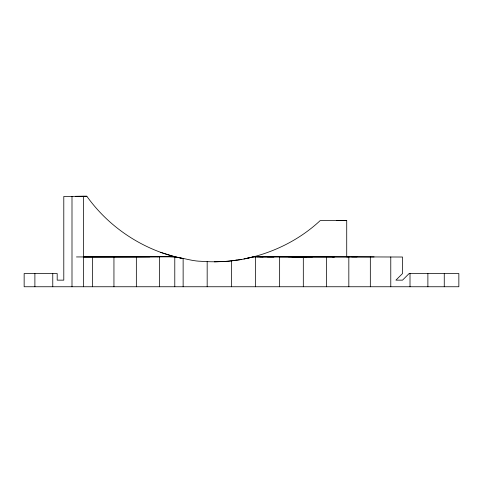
<?xml version="1.0" encoding="UTF-8"?>
<svg xmlns="http://www.w3.org/2000/svg" width="483" height="483" viewBox="0 0 483 483"><rect width="100%" height="100%" fill="white"/><g stroke="black" fill="none" stroke-linecap="round" stroke-linejoin="round"><path stroke-width="0.72" d="M34.891 286.751L34.891 273.541M52.768 286.751L52.768 273.541M71.997 286.751L71.997 196.352M83.613 286.751L83.613 196.249L86.831 196.249C107.92 225.863 139.611 247.586 174.786 256.739L183.135 258.604M92.446 286.751L92.446 256.847M113.946 286.751L113.946 256.847M136.345 286.751L136.345 256.847L159.468 256.751L159.468 286.751M183.135 286.751L183.135 258.568M207.171 286.751L207.171 261.526M231.387 286.751L231.387 260.808M255.61 286.751L255.61 256.805M279.645 286.751L279.645 256.805M303.312 286.751L303.312 256.811M326.43 286.751L326.43 256.914M83.613 196.249L63.792 196.442L63.792 280.146L57.187 280.146L57.187 273.541L24.15 273.541L24.15 286.751L458.85 286.751L458.85 273.541L409.125 273.541L402.52 280.146L395.915 280.146L402.52 273.541L402.52 257.022L346.722 256.865L346.722 220.622L320.169 220.622C298.488 240.866 270.709 254.106 241.615 259.462C228.103 261.762 214.355 262.311 200.693 261.267C190.411 261.031 180.66 256.817 170.463 256.739M348.829 286.751L348.829 256.932M370.328 286.751L370.328 256.926M390.777 286.751L390.777 256.98M410.013 286.751L410.013 273.541M427.884 286.751L427.884 273.541M444.263 286.751L444.263 273.541M346.722 220.622L336.736 220.622M244.827 258.755L245.581 258.586M246.143 258.465L246.722 258.333M248.974 257.844L249.916 257.626M250.152 257.584L253.527 256.835L374.108 256.926M243.951 258.948L248.902 257.844M247.58 258.133L253.539 256.829M236.658 260.126L232.848 260.627M241.615 259.468L228.042 261.261L214.367 261.84M75.499 196.339L86.831 196.249M303.898 256.853L304.495 256.853L301.621 256.847M157.41 256.751L157.82 256.751M136.345 256.847L83.601 256.835L174.786 256.739L181.107 258.121M279.379 256.847L279.82 256.847M332.431 256.884L334.52 256.884L288.369 256.817M83.613 256.835L174.786 256.739L174.786 286.751M253.515 256.835L348.895 256.902M267.365 256.853L274.072 256.859L262.83 256.829M291.986 256.884L300.432 256.896M305.606 256.878L306.258 256.878M351.666 256.853L357.028 256.871M280.037 256.823L312.519 256.908M256.932 256.835L263.138 256.847L259.788 256.829M160.7 252.392L175.22 256.841M149.79 256.853A277.888 0.725 -0.1 0 1 76.465 256.938"/></g></svg>
